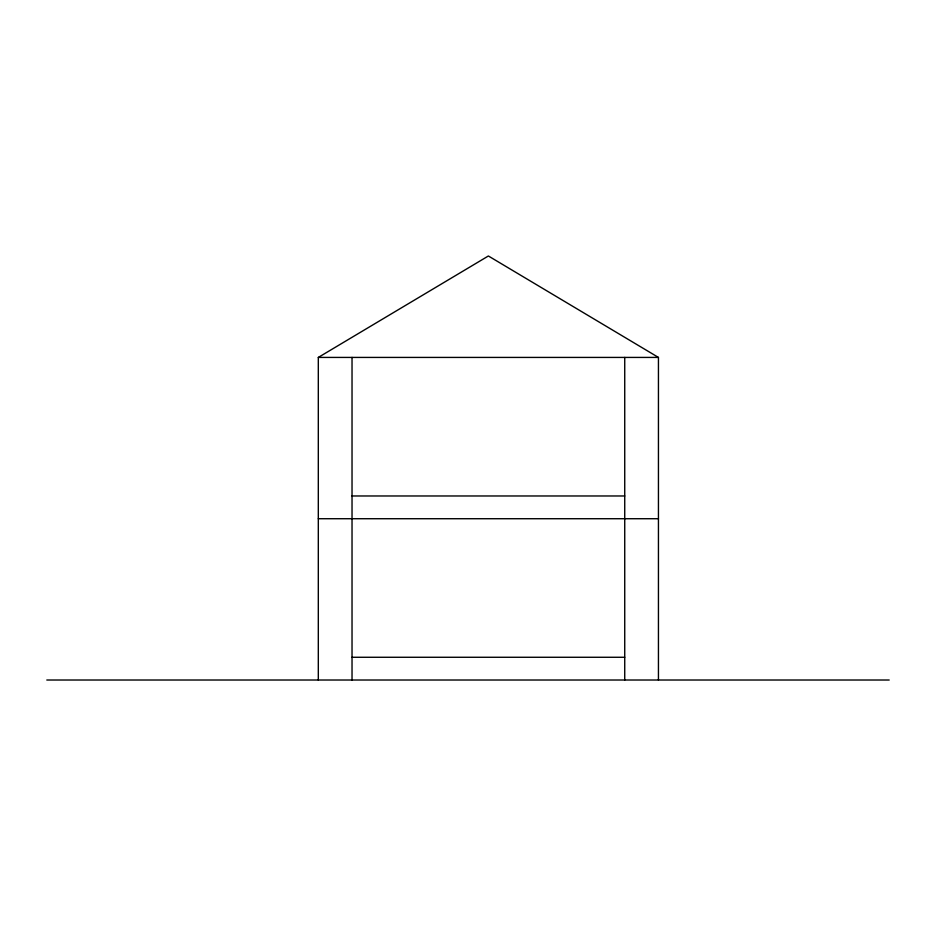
<?xml version="1.0" encoding="UTF-8"?>
<svg xmlns="http://www.w3.org/2000/svg" width="936" height="936" viewBox="0 0 936 936"><rect width="100%" height="100%" fill="white"/><g stroke="black" fill="none" stroke-linecap="round" stroke-linejoin="round"><path stroke-width="1.4" d="M318.31 680.016L318.31 357.423L488.381 255.984L658.441 357.423L658.441 680.016M318.31 357.423L658.441 357.423M352.03 495.975L624.733 495.975M318.31 518.72L658.441 518.72M352.03 657.271L624.733 657.271M46.8 680.016L889.2 680.016M624.733 357.423L624.733 680.016M352.03 357.423L352.03 680.016"/></g></svg>
